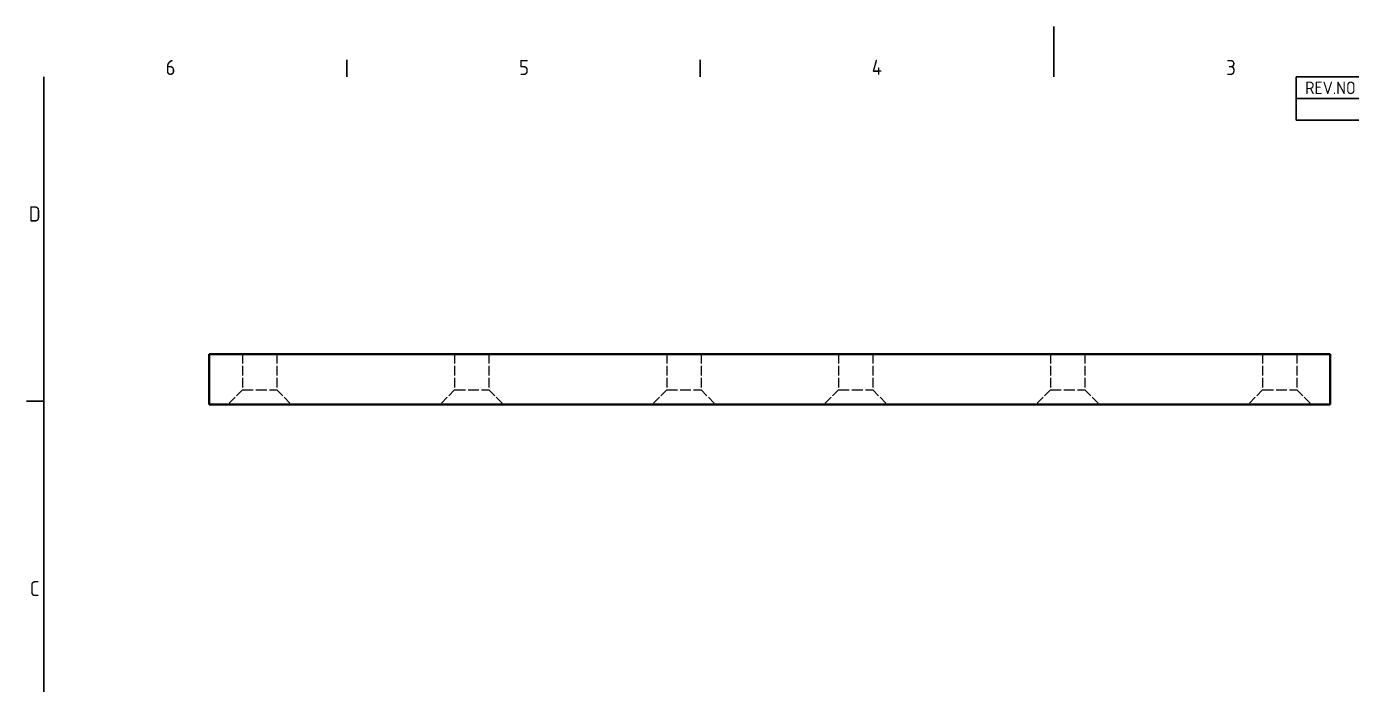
# Model space of a CAD drawing. Header units: millimetres. Extents: x 0 to 210, y 0 to 149.
# Drawn here: x 3.3 to 134.5, y 83.3 to 148.5 of the extents above; entities that cross this region are included whole.
import ezdxf

# ---------------------------------------------------------------- set-up
doc = ezdxf.new("R2010")
doc.units = ezdxf.units.MM
doc.header["$LTSCALE"] = 0.5
doc.linetypes.add('DASHED', pattern=[0.2067, 0.1654, -0.0413])
doc.layers.get('0').update_dxf_attribs({"color": 3, "lineweight": 25})
for name, color, linetype, lineweight in [('가려진 것(ISO)', 2, 'DASHED', 18), ('가시적인 것(ISO)', 3, 'Continuous', 40), ('경계(ISO)', 7, 'Continuous', 25), ('기호(ISO)', 5, 'Continuous', 25)]:
    doc.layers.add(name, color=color, linetype=linetype, lineweight=lineweight)
doc.styles.add('ISO ProportionalPSTEK', font='isocp.shx')
doc.styles.add('문자 텍스트_PSTEK_POSCO', font='isocp.shx')

# ---------------------------------------------------------------- blocks, each defined once
blk = doc.blocks.new('경계 Default Border')
at = {"layer": '경계(ISO)'}
for p, q in [((70, 287.0000076293945), (70, 290.4000091552734)), ((140, 287.0000076293945), (140, 290.4000091552734)), ((10, 222.7499961853027), (6.599999666213989, 222.7499961853027))]:
    blk.add_line(p, q, dxfattribs=at)
at = {"layer": '경계(ISO)', "flags": 128}
for points in [[(210, 297.0000076293945), (210, 287.0000076293945)], [(10, 10), (10, 287.0000076293945)]]:
    blk.add_lwpolyline(points, dxfattribs=at)
at = {"layer": '경계(ISO)', "color": 2, "char_height": 3.00000011920929, "attachment_point": 7, "style": '문자 텍스트_PSTEK_POSCO'}
for s, insert in [('6', (34.14453946055966, 287.3713945155963)), ('5', (104.1445394605597, 287.3713945155963)), ('4', (173.9734701308116, 287.4)), ('3', (244.1685395229535, 287.3713945155963)), ('D', (7.078270083685684, 258.3463944559917)), ('C', (7.244539400955009, 184.0963944559917))]:
    blk.add_mtext(s, dxfattribs=dict(at, insert=insert))
blk = doc.blocks.new('리비전 내역')
at = {"layer": '기호(ISO)'}
for p, q in [((258, 287.0000076293945), (410, 287.0000076293945)), ((258, 287.0000076293945), (258, 282.7200076293945)), ((273, 287.0000076293945), (273, 282.7200076293945)), ((288, 287.0000076293945), (288, 282.7200076293945)), ((365, 287.0000076293945), (365, 282.7200076293945)), ((380, 287.0000076293945), (380, 282.7200076293945)), ((395, 287.0000076293945), (395, 282.7200076293945)), ((410, 287.0000076293945), (410, 282.7200076293945)), ((258, 282.7200076293945), (410, 282.7200076293945)), ((258, 282.7200076293945), (258, 278.4400076293945)), ((273, 282.7200076293945), (273, 278.4400076293945)), ((288, 282.7200076293945), (288, 278.4400076293945)), ((365, 282.7200076293945), (365, 278.4400076293945)), ((380, 282.7200076293945), (380, 278.4400076293945)), ((395, 282.7200076293945), (395, 278.4400076293945)), ((410, 282.7200076293945), (410, 278.4400076293945)), ((258, 278.4400076293945), (410, 278.4400076293945))]:
    blk.add_line(p, q, dxfattribs=at)
at = {"layer": '기호(ISO)', "color": 2, "char_height": 2.5, "attachment_point": 7, "style": 'ISO ProportionalPSTEK'}
for s, insert in [('REV.NO', (259.7871163682308, 283.5831900503393)), ('DATE', (276.3142317728366, 283.5831900503393)), ('DESCRIPTION OF REVISION', (305.5070204333629, 283.5831900503393)), ('DRA.BY', (366.4757339553204, 283.5831900503393)), ('CH.BY', (382.8642915086117, 283.5831900503393)), ('APP.BY', (396.4777339604404, 283.5831900503393))]:
    blk.add_mtext(s, dxfattribs=dict(at, insert=insert))

msp = doc.modelspace()

# ---------------------------------------------------------------- linework, layer by layer
at = {"layer": '가려진 것(ISO)', "ltscale": 11.44976615905762}
for p, q in [((24.68247153190729, 116.0446023664016), (24.68247153190729, 112.4946023664016)), ((28.08247153190729, 116.0446023664016), (28.08247153190729, 112.4946023664016)), ((45.68247153190729, 116.0446023664016), (45.68247153190729, 112.4946023664016)), ((49.08247153190729, 116.0446023664016), (49.08247153190729, 112.4946023664016)), ((66.68247153190728, 116.0446023664016), (66.68247153190728, 112.4946023664016)), ((70.08247153190729, 116.0446023664016), (70.08247153190729, 112.4946023664016)), ((83.6824715319073, 116.0446023664016), (83.6824715319073, 112.4946023664016)), ((87.08247153190729, 116.0446023664016), (87.08247153190729, 112.4946023664016)), ((104.6824715319073, 116.0446023664016), (104.6824715319073, 112.4946023664016)), ((108.0824715319073, 116.0446023664016), (108.0824715319073, 112.4946023664016)), ((125.6824715319073, 116.0446023664016), (125.6824715319073, 112.4946023664016)), ((129.0824715319073, 116.0446023664016), (129.0824715319073, 112.4946023664016))]:
    msp.add_line(p, q, dxfattribs=at)
at = {"layer": '가려진 것(ISO)', "ltscale": 9.92070484161377}
for p, q in [((24.68247153190729, 112.4946023664016), (23.23247153190729, 111.0446023664016)), ((28.08247153190729, 112.4946023664016), (29.53247153190729, 111.0446023664016)), ((45.68247153190729, 112.4946023664016), (44.23247153190729, 111.0446023664016)), ((49.08247153190729, 112.4946023664016), (50.53247153190728, 111.0446023664016)), ((66.68247153190728, 112.4946023664016), (65.2324715319073, 111.0446023664016)), ((70.08247153190729, 112.4946023664016), (71.53247153190729, 111.0446023664016)), ((83.6824715319073, 112.4946023664016), (82.2324715319073, 111.0446023664016)), ((87.08247153190729, 112.4946023664016), (88.53247153190729, 111.0446023664016)), ((104.6824715319073, 112.4946023664016), (103.2324715319073, 111.0446023664016)), ((108.0824715319073, 112.4946023664016), (109.5324715319073, 111.0446023664016)), ((125.6824715319073, 112.4946023664016), (124.2324715319073, 111.0446023664016)), ((129.0824715319073, 112.4946023664016), (130.5324715319073, 111.0446023664016))]:
    msp.add_line(p, q, dxfattribs=at)
at = {"layer": '가려진 것(ISO)', "ltscale": 12.91898250579834}
for p, q in [((24.68247153190729, 112.4946023664016), (28.08247153190729, 112.4946023664016)), ((45.68247153190729, 112.4946023664016), (49.08247153190729, 112.4946023664016)), ((66.68247153190728, 112.4946023664016), (70.08247153190729, 112.4946023664016)), ((83.6824715319073, 112.4946023664016), (87.08247153190729, 112.4946023664016)), ((104.6824715319073, 112.4946023664016), (108.0824715319073, 112.4946023664016)), ((125.6824715319073, 112.4946023664016), (129.0824715319073, 112.4946023664016))]:
    msp.add_line(p, q, dxfattribs=at)
at = {"layer": '가시적인 것(ISO)'}
for p, q in [((21.38247153190727, 111.0446023664043), (21.38247153190727, 116.0446023664043)), ((21.38247153190727, 116.0446023664043), (132.3824715319073, 116.0446023664043)), ((132.3824715319073, 111.0446023664043), (132.3824715319073, 116.0446023664043)), ((21.38247153190727, 111.0446023664043), (132.3824715319073, 111.0446023664043))]:
    msp.add_line(p, q, dxfattribs=at)

# ---------------------------------------------------------------- block references
at = {"xscale": 0.5, "yscale": 0.5, "zscale": 0.5}
msp.add_blockref('경계 Default Border', (0, 0), dxfattribs=at)
at = {"layer": '기호(ISO)', "xscale": 0.5, "yscale": 0.5, "zscale": 0.5}
msp.add_blockref('리비전 내역', (0, 0), dxfattribs=at)

doc.saveas('drawing.dxf')
